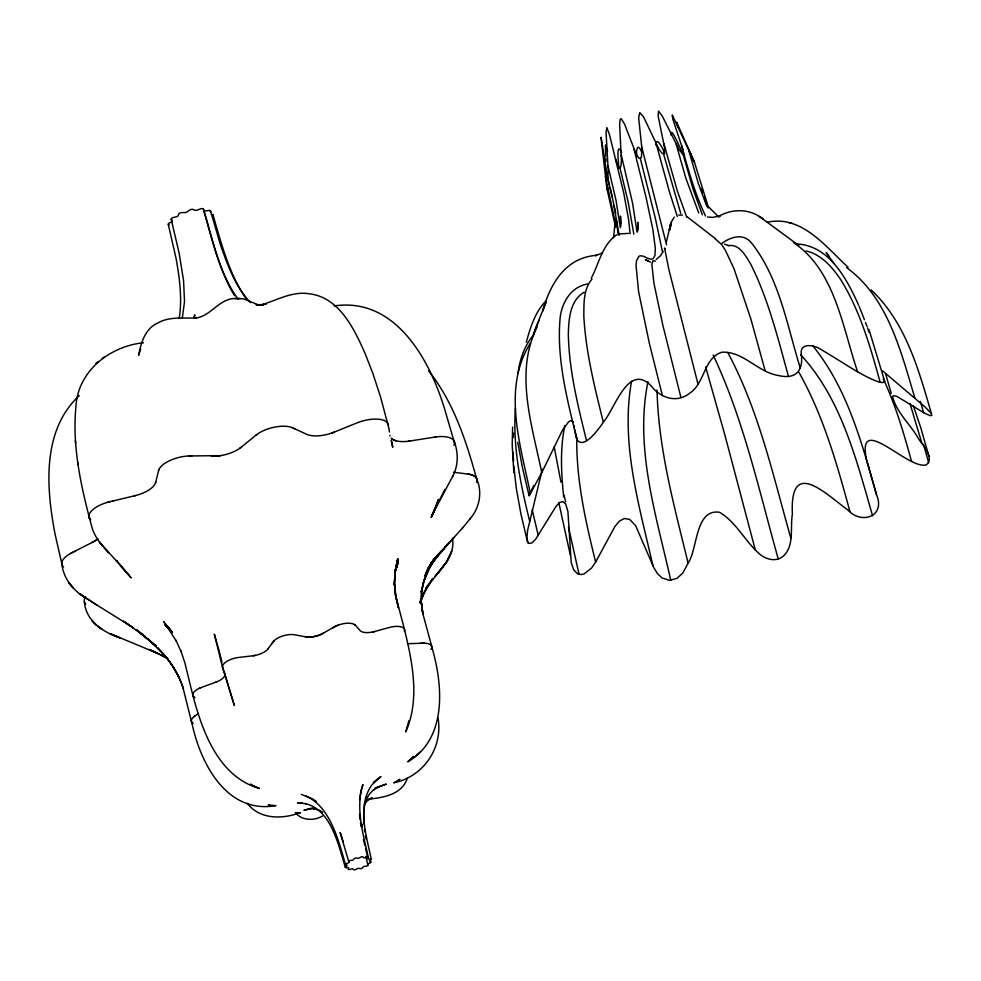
<?xml version="1.0" encoding="UTF-8"?>
<svg xmlns="http://www.w3.org/2000/svg" width="981" height="981" viewBox="0 0 981 981"><rect width="100%" height="100%" fill="white"/><g stroke="black" fill="none" stroke-linecap="round" stroke-linejoin="round"><path stroke-width="1.47" d="M657.025 390.082C658.423 448.93 674.241 506.257 688.11 563.094L682.85 573.002L677.037 578.336L669.508 580.36L662.028 577.944L657.478 573.603L653.738 567.533L635.676 525.706L629.667 519.427L624.529 518.495L619.428 521.046L614.879 526.539L595.651 562.064L591.617 567.987L583.989 574.044L580.924 574.596L577.319 573.652L573.627 569.679L571.212 562.604L567.925 511.677L565.645 503.891L562.861 501.549L559.489 502.566L555.884 506.588L535.712 539.145L531.8 543.008L528.391 543.4L526.822 538.704L527.619 530.341L542.346 469.249M637.675 231.381L637.748 222.221L637.785 229.603M576.791 437.452C576.141 479.684 585.534 521.303 595.651 562.064M656.203 145.568C655.688 133.968 664.063 150.718 664.677 153.588M512.609 427.054L512.205 444.798L513.848 472.474M637.785 228.401L637.908 224.821L637.442 229.431M421.094 603.021L421.609 590.525L421.315 602.04L422.848 614.045L421.205 601.574L422.811 613.505L431.775 646.54M515.442 408.304C512.622 446.502 520.543 484.442 529.703 521.303M421.732 590.942L424.013 579.979L421.254 592.23L424.037 580.752L428.108 569.765L423.853 581.12L433.627 559.317M513.345 437.489L513.541 433.148M614.842 224.931L613.591 237.647M688.11 563.094C697.675 549.311 695.051 508.661 719.416 512.241C735.591 521.647 744.346 539.955 757.97 552.511C764.003 558.606 774.083 562.383 781.869 557.269C794.99 547.41 789.913 527.95 792.39 514.203C789.546 457.134 825.536 493.774 847.94 510.059C861.796 525.117 885.855 516.202 876.462 494.522C861.772 442.75 847.29 388.12 812.611 345.619M588.11 283.95C570.734 286.378 560.997 303.62 559.967 319.867C556.705 360.395 567.521 400.371 576.816 439.439C584.186 450.953 600.458 426.404 604.492 420.665C615.259 407.36 628.784 362.381 651.347 386.085C660.495 398.053 676.964 403.534 689.631 393.222C705.045 383.35 703.512 357.991 721.942 352.204C743.365 351.063 757.872 372.351 778.546 375.539C795.714 379.647 803.513 370.879 801.293 354.092C799.65 341.915 815.236 345.165 821.404 349.739C832.305 356.078 842.863 363.019 853.691 369.506C855.579 370.855 888.909 390.131 883.44 379.206M359.573 799.711L360.934 790.772L362.958 784.628C355.33 807.719 363.068 833.96 368.353 857.492M179.167 318.531C182.392 298.543 179.597 278.212 176.077 258.457L168.291 224.367M670.072 228.524L670.599 224.637M669.913 229.738L671.47 222.552L670.796 224.661M518.054 372.927C519.881 358.96 524.712 344.846 534.216 334.214M182.319 317.918L184.514 301.719L183.57 280.689L179.18 253.343L171.209 219.229M420.432 603.107L420.972 600.397L420.359 603.266M408.856 720.728L405.742 731.985C419.978 699.637 412.596 662.911 404.601 629.961M398.004 561.586L394.705 573.125L397.832 562.971L395 572.156L398.028 560.421L395.012 571.935L397.746 558.704L395.171 571.457L394.325 584.173L395.135 571.101L394.472 583.732L395.723 596.571L394.362 583.364L395.748 596.08L398.421 607.779L395.601 595.639L404.515 629.508M631.58 381.229C620.299 443.204 639.281 505.791 652.954 565.816M395.049 571.874L397.845 559.06L394.779 572.83L398.028 560.948M564.811 425.57C559.967 449.016 561.193 473.21 563.695 496.864M155.746 482.051L155.501 482.971M666.467 241.608L670.943 222.601L674.254 217.108M194.201 317.354L194.814 314.852L193.968 317.746M158.738 469.973L155.66 482.419A23.029 9.835 -14.6 0 1 134.838 495.724L109.86 501.708A23.029 9.835 -14.6 0 0 89.835 518.912M394.779 572.83L397.992 559.918M647.963 381.768C634.351 448.305 656.436 515.773 670.746 580.286M451.53 551.763L446.895 561.475L434.89 576.656C444.123 566.282 455.209 553.468 452.449 538.373M395.024 572.082L397.943 562.248L394.779 572.916M526.294 342.222C530.427 327.311 535.148 311.627 546.491 300.456M420.886 600.973L423.743 592.463L420.113 602.628L423.559 593.652L420.236 601.794M517.76 442.296L522.37 467.324L529.115 495.761L530.954 491.628M394.963 572.315L397.832 562.971M394.877 572.463L397.563 563.83M140.602 349.138L138.689 355.269C140.884 342.737 145.274 328.341 158.039 322.872C169.823 316.176 183.692 318.666 196.531 317.881L195.109 318.138C211.246 316.569 219.413 297.525 236.433 298.518M438.335 499.562L435.441 507.594L438.397 499.77M451.787 551.064L446.895 561.475L425.729 588.735L432.67 578.52L422.725 595.295L427.679 585.485L420.211 601.868M426.318 573.321L427.888 569.299M452.572 476.533C458.397 465.791 458.483 453.05 454.313 441.708M426.318 573.37L428.869 566.859M535.197 329.444L546.012 302.222L542.616 311.124C550.353 283.791 565.252 257.635 596.656 255.293L595.308 255.698L602.322 253M425.006 575.933L426.649 571.898L425.018 575.614M427.078 571.028L428.771 566.969M435.834 506.527L431.211 517.478L436.459 505.473L431.53 516.521L437.085 504.418L431.848 515.577L452.903 475.871M533.357 333.773L539.035 320.37M533.039 486.834L533.578 485.546M531.395 490.672L532.487 488.121M407.336 778.043C402.259 794.475 383.546 797.602 368.942 799.11L372.412 798.031L370.377 798.657M427.091 571.126L428.795 567.19M591.285 278.199C599.084 263.533 602.175 244.833 616.608 234.888M430.021 564.921L427.495 570.182L433.136 561.414L427.311 570.954M427.311 570.525L429.96 565.031M529.2 495.687L541.77 472.646L562.334 430.5L568.293 422.198L570.243 420.8L572.413 420.947M438.912 501.303L444.847 489.421M425.999 573.358L434.706 558.618L427.127 571.04L432.989 560.458M876.462 494.522L866.603 460.077C855.996 410.487 908.283 470.659 926.493 464.798C934.991 456.668 921.76 444.736 917.701 437.354C909.755 423.657 896.107 411.934 892.563 396.385L893.691 395.637L897.088 396.52L924.752 413.308L930.123 415.662L931.913 415.392L930.662 412.682L924.727 406.698L882.716 370.953M427.998 570.537L433.725 559.734L427.115 571.555L433.418 560.789L427.336 570.881M630.121 233.772L628.637 219.867L623.732 192.877L609.508 134.765L606.847 127.628L606.05 132.337L608.195 170.007L607.766 179.437L601.095 137.266L601.12 138.333L606.871 188.291L615.639 227.322M663.23 251.504L660.409 255.845L656.203 259.475M425.926 573.247L435.417 557.956M427.606 570.157L433.835 559.538L428.084 569.274M427.471 570.415L440.138 552.303L430.058 565.412L447.054 545.08L437.232 556.202L446.012 546.27M537.159 326.98C514.167 372.4 532.254 425.95 541.77 472.646M435.356 557.993L429.286 566.601L437.023 555.761L431.321 563.425M530.402 343.154C501.831 388.194 520.58 445.521 530.378 493.517M469.813 519.108C479.329 508.305 482.627 492.879 476.876 479.378M268.181 648.613L267.972 648.895A13.783 5.898 -14.6 0 1 252.84 655.798L238.395 657.491A13.673 5.837 -14.6 0 0 222.626 667.558L234.324 705.486L224.624 673.248M272.632 642.604L271.786 643.744M267.96 648.907L273.957 640.887M364.392 804.187L368.39 799.441L366.931 800.521L370.867 798.509M273.061 642.028L273.478 641.464A13.673 5.837 -14.6 0 1 294.582 634.781L305.753 636.853A13.575 5.8 -14.6 0 0 306.746 637A13.697 5.849 -14.6 0 0 322.823 633.444L334.46 626.847A13.673 5.837 -14.6 0 1 355.33 625.24L360.101 630.587A13.673 5.837 -14.6 0 0 374.644 631.531L389.359 627.46A13.673 5.837 -14.6 0 1 404.344 631.421M431.002 563.437L441.315 551.248L431.002 563.437L438.998 553.591L431.137 563.462L437.943 554.706L432.449 561.978M431.051 563.352L442.566 549.961L431.137 563.229M454.546 536.926L444.933 547.435L463.081 527.386M462.076 528.624L470.328 518.459M432.204 561.954L443.792 548.661M591.997 279.119C583.155 289.26 583.953 303.975 583.83 316.581C585.878 352.535 594.719 387.654 603.389 422.468M143.434 342.737C109.688 346.293 77.646 371.1 75.905 406.931C71.969 448.133 81.644 489.212 92.337 528.734C94.605 535.258 98.468 541.083 102.833 546.38L99.412 541.917L129.21 575.381M413.332 756.314L407.789 761.82C447.434 738.681 443.032 684.897 431.824 647.006M210.241 211.847L210.388 211.688A2.489 1.067 -14.6 0 0 208.499 210.51L205.814 210.94A2.489 1.067 -14.6 0 1 203.668 210.375L203.496 209.198A2.489 1.067 -14.6 0 0 200.124 208.978L197.647 209.983A2.489 1.067 -14.6 0 1 194.667 210.216L193.171 209.517A2.489 1.067 -14.6 0 0 189.21 210.302L187.604 211.614A2.489 1.067 -14.6 0 1 184.587 212.583L182.159 212.546A2.489 1.067 -14.6 0 0 178.689 214.128L178.37 215.403A2.489 1.067 -14.6 0 1 176.126 216.838L173.429 217.488A2.489 1.067 -14.6 0 0 171.368 219.45L172.178 220.112M373.283 782.372L380.91 776.547L371.873 784.886C356.741 806.296 366.379 835.456 371.284 859.331M79.265 395.613C41.509 430.622 46.279 488.599 55.157 534.584L62.232 565.375M414.338 757.074L420.371 751.875M256.642 434.644A23.274 9.945 -14.6 0 0 256.041 435.11L241.105 447.311A23.029 9.835 -14.6 0 1 213.184 456.214L211.406 456.19M398.862 780.14L399.892 779.306L393.724 782.813C423.289 776.854 443.142 748.062 438.041 718.031M241.584 446.919L239.769 448.329M95.819 363.571L98.296 361.633M102.367 358.433L104.697 356.606M193.931 716.719A13.685 5.849 -14.6 0 1 194.655 716.155L198.444 713.42M677.932 126.794L676.632 122.245L694.487 162.196L672.255 114.961L672.733 118.836L682.997 149.958L683.683 155.243L679.146 149.774L662.285 116.077L658.521 111.135L658.116 115.795L664.591 147.873L664.26 153.612L662.261 153.49L658.999 149.271L643.573 116.923L639.771 112.582L638.668 117.892L641.966 149.382L641.316 157.659L639.122 158.358L636.289 154.483L624.566 124.084L621.181 118.615L620.127 119.572L619.636 124.562L621.402 161.264L620.863 166.23L619.747 167.959L617.993 166.194L615.59 158.885M584.112 292.252C569.851 300.505 568.759 319.315 568.33 334.006C569.054 370.144 577.821 405.484 586.454 440.383M721.44 243.742C729.901 237.194 742.764 232.767 751.005 242.356C779.588 278.028 786.97 325.582 800.337 368.157M323.73 632.941L322.823 633.444A13.673 5.837 -14.6 0 1 305.753 636.853L305.41 636.792M332.755 627.815L335.024 626.54A13.722 5.861 -14.6 0 1 338.617 624.971M366.011 797.59L366.833 797.136M70.73 553.382L74.752 551.31M91.687 542.652L92.496 542.248A23.115 9.884 -14.6 0 0 96.874 539.599M322.565 816.045C314.006 820.962 301.841 820.778 295.281 812.575M375.784 787.89L379.34 786.529L373.418 790.073L373.994 789.619C363.816 797.345 363.044 810.919 363.951 824.028M215.452 682.322L216.004 682.126A13.673 5.837 -14.6 0 0 224.796 673.739L222.626 667.558A13.722 5.861 -14.6 0 1 222.503 667.006M215.894 682.163L201.816 687.276A13.673 5.837 -14.6 0 0 194.765 697.601M378.323 786.97L386.232 784.101L374.607 788.319M262.601 304.735L266.194 304L260.124 305.238C276.213 300.75 291.897 290.854 309.322 293.797C339.34 297.317 354.116 328.88 365.018 353.283L372.743 373.123L380.53 396.888L388.868 428.17M366.256 797.516L367.409 797.185M374.681 631.519L372.375 632.071M313.184 807.817L303.926 810.355L310.683 808.54L308.426 808.92L314.202 808.687L313.491 808.565L319.499 810.343L322.602 812.293M107.702 502.272L110.595 501.536M135.758 495.491L134.311 495.846M112.533 501.07L113.502 500.837M728.049 245.79C739.196 243.227 745.768 256.078 750.588 263.889C768.393 299.254 777.823 338.04 788.356 375.993M618.692 233.993L628.588 233.368M435.981 436.913L408.648 441.205M220.541 455.65L190.743 455.932A23.029 9.835 -14.6 0 0 158.542 470.61M263.533 304.527L256.115 304.772L259.229 305.152L243.178 298.776L234.802 298.567M767.326 222.221C801.98 214.753 825.732 246.893 848.087 267.237M334.202 305.925C396.569 296.752 431.137 362.063 445.632 412.449L454.497 442.774M238.162 298.469L240.026 298.408M420.322 643.303L421.401 643.266M302.148 802.74L297.415 802.826L306.097 803.746L305.398 803.598C331.088 809.779 338.138 844.224 345.373 867.437M422.468 643.229L424.589 643.193M190.093 455.932L191.835 455.957M678.717 215.06L682.469 215.072M297.93 812.759L300.063 812.906L297.108 813.004L300.394 812.575C282.773 819.319 259.769 819.809 247.261 803.267M607.325 189.995L607.582 187.089M797.295 243.987C829.595 245.9 846.75 278.947 858.51 304.932M211.271 214.41L212.08 214.508A2.489 1.067 -14.6 0 1 212.423 216.053M453.394 472.241L468.685 474.166A23.066 9.859 -14.6 0 1 476.656 482.063M296.863 812.685L299.389 813.163L297.28 812.501M707.46 216.997L712.844 217.39L720.312 215.783L718.521 216.47C732.525 208.266 750.134 208.597 762.936 218.984L758.877 216.36M728.061 245.25L724.481 244.171M788.749 222.528L792.366 223.447M269.444 805.254L268.267 804.96L275.931 805.622C226.403 814.402 200.099 762.948 191.712 722.151M806.137 250.928C821.489 254.496 832.354 267.335 840.827 279.806C860.153 311.075 870.38 346.82 880.067 381.989M301.437 794.426L312.216 798.779M291.995 427.52L294.705 428.758M648.049 260.872L645.314 259.671L650.661 262.234M253.638 785.842L259.34 788.417C219.057 776.891 202.687 732.476 193.024 695.946M334.129 432.155A23.029 9.835 -14.6 0 1 306.55 434.276L292.681 427.826A23.029 9.835 -14.6 0 0 256.041 435.11M305.716 795.959C330.045 806.357 338.371 839.736 345.508 864.617M655.443 261.204L653.052 260.627L651.862 264.355L653.898 283.129L662.751 324.809L680.888 397.366M166.856 658.043L149.406 649.496L159.18 654.045L110.166 633.64L120.467 638.091C103.765 632.5 85.972 621.451 84.391 601.929M167.248 658.214L161.264 655.05L167.726 658.619M793.396 242.528C835.15 270.253 842.605 327.912 857.639 371.897M687.154 216.776L715.357 238.628M250.744 784.077L255.268 786.848M761.624 218.125L798.767 245.471M97.144 605.289L79.559 593.603L85.126 597.637C73.048 590.341 63.642 578.618 61.828 564.259M86.782 598.68L133.49 627.901L123.471 621.169L145.605 636.939L136.163 629.704L155.746 645.756L137.181 630.243L156.261 646.454L147.886 638.815L165.066 655.848L157.549 647.718C169.026 659.281 178.591 673.003 183.349 688.711C179.56 677.246 173.747 666.553 166.157 657.147L173.183 666.81L178.922 677.233M312.78 799.135L316.348 801.44M715.443 239.021L721.697 244.612L725.364 250.241L733.996 268.684L750.833 318.874L765.18 370.867M102.049 629.312L97.401 626.001L101.472 628.907M846.566 267.568C888.124 297.807 900.963 351.811 915.003 398.409M718.914 217.169L708.589 206.868M170.118 629.765L165.213 624.75L172.092 631.887M170.719 630.427L165.495 625.449L172.46 632.242M871.103 289.922C905.622 322.124 918.756 369.862 931.447 413.749M172.423 632.156L165.323 625.105L172.116 631.96M800.606 354.693C841.44 398.813 856.315 459.709 872.636 515.896M96.273 625.155L91.871 620.446L95.831 624.689M169.848 629.532L165.09 624.394L172.215 632.255L164.967 624.014L171.859 631.96M120.786 566.172L131.098 577.858L116.481 560.359L117.217 561.316M250.633 302.675C235.268 286.648 227.604 265.152 220.382 244.6L210.633 211.123M428.525 370.732C453.394 401.781 466.012 440.432 476.472 478.262M103.606 547.251L108.462 552.855M171.945 632.034L164.845 623.634L172.386 632.733L163.668 621.586L176.261 640.924L175.967 640.299L181.056 651.458L180.823 650.795L184.833 662.665L192.963 695.823M68.633 582.493L73.06 587.815L69.026 582.972M238.113 299.168C219.082 273 213.024 240.296 203.496 209.198M829.264 256.777L826.21 252.558L833.985 263.57M245.79 298.298C228.953 273.282 221.277 243.57 213.012 214.962M694.364 161.975L708.368 207.163M665.302 248.782L664.542 248.058L669.03 270.18L698.031 384.221M234.422 295.6C218.91 269.432 212.055 239.303 203.668 210.375M727.755 352.473C758.865 410.438 773.102 475.552 790.894 538.373M798.914 372.314C823.341 415.576 836.94 463.841 849.902 511.493M641.623 151.969C637.294 141.436 635.7 151.295 636.988 156.813M683.377 154.495C682.801 154.961 670.097 122.993 671.029 135.133M713.15 355.012C743.696 419.758 758.987 490.328 778.215 558.912M572.929 421.548L573.321 422.406M883.292 378.801C895.579 405.227 903.857 433.283 911.508 461.328M705.523 215.967C694.904 193.564 688.073 169.615 681.672 145.74M698.742 213.024L685.768 177.953L676.216 144.305M621.598 152.46C615.504 139.633 619.023 166.145 618.729 168.033M686.688 217.132L677.344 191.001L663.843 143.496M705.903 202.491L708.159 208.021M706.725 206.084L698.435 183.815L688.601 150.019M859.123 306.219L864.42 319.72M865.475 322.418L867.069 326.465M702.371 214.839L692.991 188.867L683.34 155.219M677.356 216.568L669.361 191.614L656.252 144.072M700.839 188.377L702.335 192.619M703.843 196.862L705.339 201.105M367.912 865.083L367.679 864.408A1.472 0.625 -14.6 0 1 368.635 863.501L370.156 862.949A1.472 0.625 -14.6 0 0 370.818 861.796L369.825 861.441A1.472 0.625 -14.6 0 1 369.874 860.595L370.928 859.834A1.472 0.625 -14.6 0 0 370.377 858.915L368.893 858.964A1.472 0.625 -14.6 0 1 368.01 858.424L368.329 857.639A1.472 0.625 -14.6 0 0 366.71 857.222L365.116 857.664A1.472 0.625 -14.6 0 1 363.546 857.553L363.031 856.977A1.472 0.625 -14.6 0 0 360.775 857.149L359.524 857.86A1.472 0.625 -14.6 0 1 357.685 858.228L356.471 858.007A1.472 0.625 -14.6 0 0 354.19 858.731L353.601 859.528A1.472 0.625 -14.6 0 1 351.983 860.276L350.413 860.46A1.472 0.625 -14.6 0 0 348.709 861.551L348.942 862.213A1.472 0.625 -14.6 0 1 347.985 863.121L346.465 863.672A1.472 0.625 -14.6 0 0 345.79 864.825L346.796 865.193A1.472 0.625 -14.6 0 1 346.747 866.027L345.68 866.799A1.472 0.625 -14.6 0 0 346.232 867.707L347.728 867.658A1.472 0.625 -14.6 0 1 348.611 868.21L348.292 868.982A1.472 0.625 -14.6 0 0 349.91 869.411L351.505 868.97A1.472 0.625 -14.6 0 1 353.074 869.068L353.589 869.644A1.472 0.625 -14.6 0 0 355.833 869.473L357.096 868.761A1.472 0.625 -14.6 0 1 358.936 868.393L360.137 868.614A1.472 0.625 -14.6 0 0 362.43 867.891L363.019 867.094A1.472 0.625 -14.6 0 1 364.638 866.358L366.207 866.162A1.472 0.625 -14.6 0 0 367.912 865.083L365.839 856.425M869.031 329.726L884.776 381.535M913.446 406.06L920.816 427.826L928.848 456.128M909.963 403.412L921.895 443.289M867.535 327.875L868.933 332.118M680.74 213.429L663.536 153.931M343.215 841.894L340.174 832.489L348.942 862.213M224.796 673.726L224.931 674.732M705.646 366.906L724.787 434.706L755.26 549.74M885.708 374.055L891.214 393.344M920.374 401.388L923.587 412.67M923.501 444.356L928.725 462.762M690.465 153.097L692.353 159.977M388.133 423.964L388.427 425.214M183.067 687.975L191.381 721.293M641.758 146.966L666.54 244.796M640.335 158.542L655.394 218.469L662.42 251.663M634.069 149.419L646.013 197.23L652.831 229.272L655.333 248.377L654.965 255.342L653.248 258.653C648.306 261.032 643.99 254.067 638.962 256.213L636.534 260.664L636.031 265.213L638.594 291.627L649.336 343.276L662.396 395.588M219.303 651.458L214.336 634.204L222.589 667.46M621.329 155.219L632.61 203.337L637.061 232.215M619.955 167.837L628.122 201.779L633.824 234.128M608.024 166.047L615.982 200.21L620.372 227.702M563.952 495.062L565.608 501.745M605.78 169.946L609.532 185.164M607.84 179.302L612.267 197.279M605.412 176.555L615.614 224.306M219.634 652.831L221.951 662.371M579.035 574.29L568.477 527.018M570.39 555.405L558.778 502.505M391.063 440.359L392.719 447.287L391.848 441.499M532.192 509.826L538.287 535.565M527.655 542.53L520.923 513.958L516.337 488.513L513.737 465.987M363.522 839.626L364.895 845.475M365.582 848.393L367.998 858.645M607.57 151.037L605.461 144.943L605.669 156.457M560.948 482.186L554.179 446.772M610.219 187.935L615.737 213.515M574.02 425.509L574.425 427.532M574.829 429.543L576.816 439.439M613.947 205.654L619.17 235.342M365.435 835.898L365.938 838.792M390.033 436.005L389.935 435.368M388.991 428.979L389.432 431.983M360.505 822.568L361.106 826.591M362.112 824.126L362.467 826.75M616.252 218.837L618.128 234.876M364.503 829.301L364.809 831.888M75.365 440.91L75.635 443.216M77.781 462.358L78.063 464.712M359.573 813.936L360.162 819.773M605.792 158.137L606.025 161.473M513.173 452.253L513.541 461.413M620.765 223.815L620.483 216.078L620.826 226.476M85.825 604.088A23.029 9.835 -14.6 0 1 85.666 596.779M63.618 567.03A23.041 9.847 -14.6 0 1 71.723 552.855L92.545 542.223A23.029 9.835 -14.6 0 0 98.002 538.741M90.73 519.82A23.09 9.871 -14.6 0 1 89.308 518.042M388.378 424.883A23.029 9.835 -14.6 0 0 357.109 422.848L333.957 432.229A22.87 9.773 -14.6 0 1 332.142 432.915M409.788 441.033A23.029 9.835 -14.6 0 1 391.738 438.74M434.657 437.097A23.029 9.847 -14.6 0 1 453.945 445.325M467.925 474.056A23.029 9.835 -14.6 0 1 476.741 481.745M172.153 221.485A2.489 1.067 -14.6 0 1 171.565 221.865L169.308 223.018A2.489 1.067 -14.6 0 0 169.21 224.821M192.791 723.242A13.673 5.837 -14.6 0 1 194.643 716.167M192.914 723.316A13.685 5.849 -14.6 0 1 191.479 721.66M194.606 697.516A13.722 5.861 -14.6 0 1 193.429 696.571M407.52 643.61A13.783 5.886 -14.6 0 0 409.617 643.634L423.412 643.205A13.673 5.837 -14.6 0 1 430.892 649.397M188.744 455.969A23.716 10.141 -14.6 0 1 190.093 455.932M396.042 440.812A23.066 9.859 -14.6 0 1 391.112 438.127M354.411 624.48A13.93 5.947 -14.6 0 1 354.914 624.836M255.367 655.345A13.697 5.849 -14.6 0 1 253.65 655.639L253.294 655.688A13.268 5.678 -14.6 0 1 252.939 655.737M199.707 688.135A13.93 5.947 -14.6 0 1 200.749 687.693M670.746 223.533L669.471 230.155L670.943 222.601L670.746 223.533"/></g></svg>
